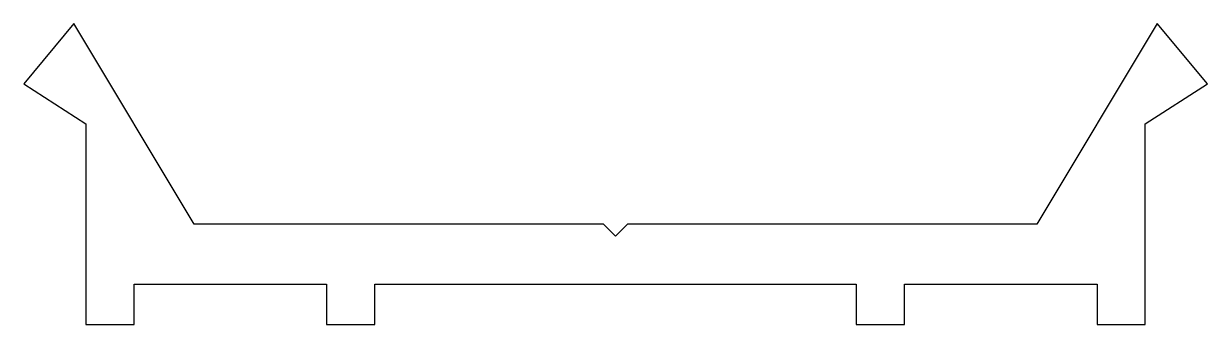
# Model space of a CAD drawing. Extents: x 138.6 to 168.1, y 214 to 221.5.
import ezdxf

# ---------------------------------------------------------------- set-up
doc = ezdxf.new("R2010")
doc.units = 0
doc.header["$LTSCALE"] = 15
doc.layers.add('ANA', color=220, linetype='CONTINUOUS')

msp = doc.modelspace()

# ---------------------------------------------------------------- linework, layer by layer
at = {"layer": 'ANA', "color": 0}
msp.add_lwpolyline([(142.899, 216.46), (139.899, 221.46), (138.649, 219.96), (140.199, 218.96), (140.199, 213.96), (141.399, 213.96), (141.399, 214.96), (146.199, 214.96), (146.199, 213.96), (147.399, 213.96), (147.399, 214.96), (159.399, 214.96), (159.399, 213.96), (160.599, 213.96), (160.599, 214.96), (165.399, 214.96), (165.399, 213.96), (166.599, 213.96), (166.599, 218.96), (168.149, 219.96), (166.899, 221.46), (163.899, 216.46), (153.699, 216.46), (153.399, 216.16), (153.099, 216.46)], close=True, dxfattribs=at)

doc.saveas('drawing.dxf')
